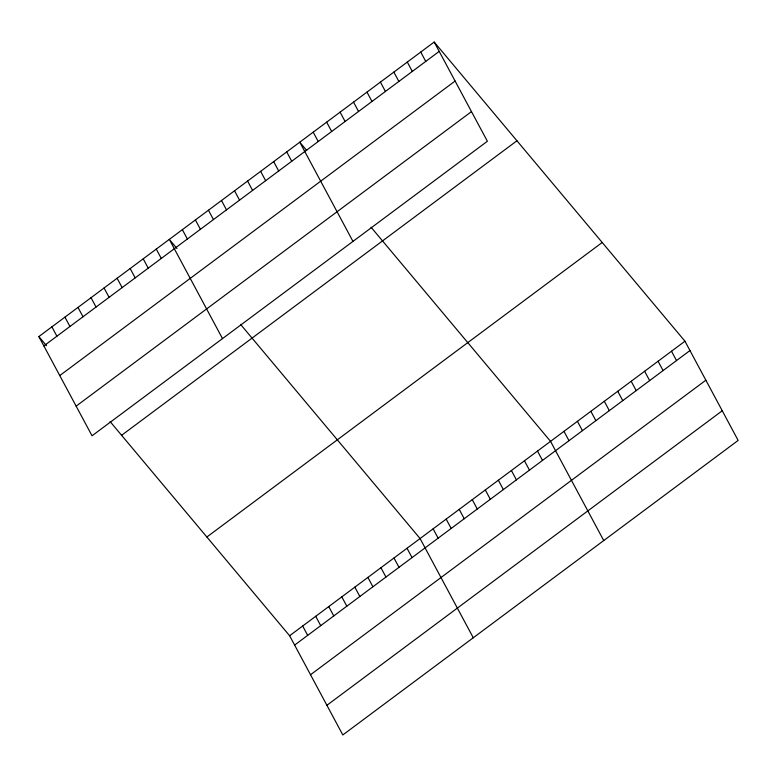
<?xml version="1.0" encoding="UTF-8"?>
<svg xmlns="http://www.w3.org/2000/svg" width="777" height="777" viewBox="0 0 777 777"><rect width="100%" height="100%" fill="white"/><g stroke="black" fill="none" stroke-linecap="round" stroke-linejoin="round"><path stroke-width="1.17" d="M434.188 42.045L487.383 141.259L92.045 435.79L38.85 336.577L434.188 42.045L684.955 341.21L738.15 440.423L342.812 734.955L289.617 635.741L110.111 421.59M43.862 345.92L439.199 51.399M59.761 375.582L455.099 81.051M76.146 406.138L471.484 111.606M121.6 435.305L516.938 140.773M206.867 537.014L602.204 242.482M289.617 635.741L684.955 341.21M294.629 645.085L689.966 350.553M310.528 674.737L705.866 380.206M326.913 705.293L722.251 410.761M306.672 150.417L299.776 142.191L352.972 241.404M371.037 227.205L550.534 441.346L603.739 540.559M176.971 248.523L169.308 239.384L222.504 338.597M240.569 324.397L420.075 538.548L473.271 637.752M38.85 336.577L46.513 345.716M671.513 351.223L676.524 360.567M658.07 361.237L663.082 370.58M644.628 371.251L649.64 380.594M631.186 381.264L636.198 390.608M617.744 391.278L622.756 400.621M420.745 52.059L425.757 61.412M604.302 401.291L609.314 410.635M407.303 62.082L412.315 71.426M590.86 411.305L595.872 420.648M393.861 72.096L398.873 81.439M577.418 421.319L582.429 430.662M380.419 82.109L385.431 91.453M563.976 431.332L568.987 440.685M366.987 92.123L371.989 101.466M353.545 102.137L358.547 111.48M537.49 451.068L542.501 460.411M340.103 112.15L345.114 121.494M524.446 460.79L529.458 470.134M326.661 122.164L331.672 131.507M511.402 470.512L516.414 479.856M313.218 132.177L318.23 141.521M498.358 480.225L503.36 489.568M485.304 489.947L490.316 499.29M286.732 151.913L291.734 161.257M472.261 499.669L477.272 509.013M273.679 161.626L278.69 170.979M459.217 509.382L464.228 518.735M260.635 171.348L265.647 180.691M446.173 519.104L451.175 528.447M247.591 181.07L252.603 190.414M433.119 528.826L438.131 538.17M234.547 190.792L239.559 200.136M221.494 200.505L226.505 209.848M407.031 548.261L412.043 557.604M208.45 210.227L213.461 219.57M393.988 557.983L398.989 567.327M195.406 219.949L200.417 229.293M380.934 567.705L385.946 577.049M182.362 229.662L187.374 239.015M367.89 577.418L372.902 586.771M354.846 587.14L359.858 596.483M156.264 249.106L161.276 258.45M341.802 596.862L346.814 606.206M143.221 258.828L148.232 268.172M328.749 606.584L333.76 615.928M130.177 268.541L135.188 277.884M315.705 616.297L320.716 625.65M117.123 278.263L122.135 287.607M302.661 626.019L307.673 635.363M104.079 287.985L109.091 297.329M91.035 297.698L96.047 307.051M77.991 307.42L83.003 316.763M64.938 317.142L69.949 326.486M51.894 326.864L56.906 336.208"/></g></svg>
